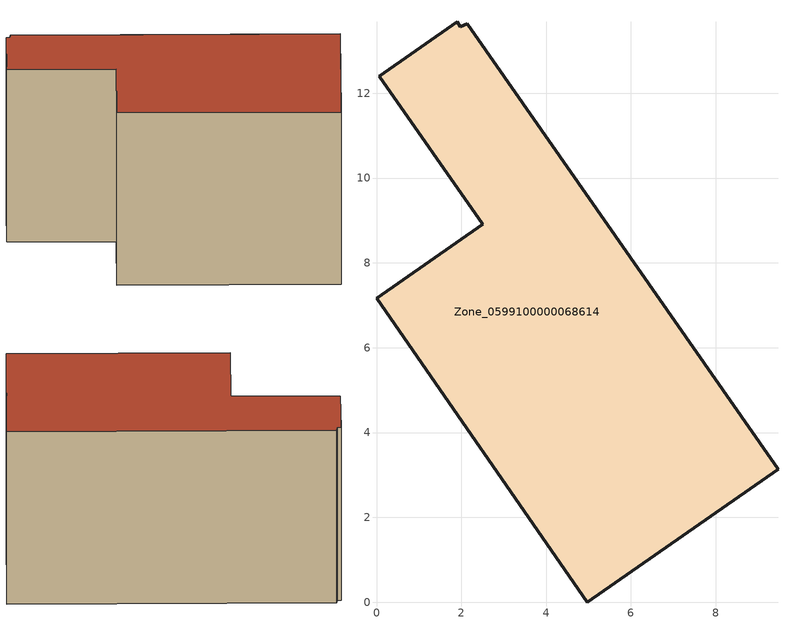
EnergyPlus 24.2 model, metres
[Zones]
Zone_0599100000068614
 floor ground (C_G): 1.98,13.56 2.14,13.64 9.47,3.13 4.97,0 0,7.17 2.5,8.91 0.07,12.4 1.9,13.68 z0
 wall outside (C_F): 4.97,0 9.47,3.13 2.14,13.64 1.98,13.56 1.9,13.68 0.07,12.4 2.5,8.91 0,7.17 4.97,0 z0:8.04
 roof outside (C_R): 1.98,13.56 1.9,13.68 0.07,12.4 2.5,8.91 0,7.17 4.97,0 9.47,3.13 2.14,13.64 z8.04
[BUILDING]
Pand.0599100000068614: North Axis=0; Terrain=City; Loads Convergence Tolerance Value=0.04; Temperature Convergence Tolerance Value=0.4; Solar Distribution=FullExterior; Maximum Number of Warmup Days=25; Minimum Number of Warmup Days=1
[Site:Location]
Rotterdam.The.Hague.AP_ZH_NLD Design_Conditions: Latitude=51.96; Longitude=4.45; Time Zone=1; Elevation=-4.5
[SITE:GROUNDTEMPERATURE:BUILDINGSURFACE]
18, 18, 18, 18, 18, 18, 18, 18, 18, 18, 18, 18
[MATERIAL] Thermal Absorptance=0.9; Solar Absorptance=0.7; Visible Absorptance=0.7
Name | Roughness | Thickness | Conductivity | Density | Specific Heat
G.TI.1975-1991 | MediumSmooth | 0.15 | 0.288461 | 540 | 1210
F.TI.1975-1991 | Rough | 0.3 | 0.230769 | 1920 | 840
R.TI.1975-1991 | MediumRough | 0.2 | 0.153846 | 1500 | 1000
[CONSTRUCTION]
C_G: G.TI.1975-1991
C_F: F.TI.1975-1991
C_R: R.TI.1975-1991
[ZONE]
Zone_0599100000068614: Type=1; Multiplier=1; Ceiling Height=Autocalculate; Volume=Autocalculate; Floor Area=autocalculate; Part of Total Floor Area=Yes
[ZONEINFILTRATION:DESIGNFLOWRATE]
Infil_Zone_0599100000068614: Zone or ZoneList or Space or SpaceList=Zone_0599100000068614; Schedule=AlwaysOn; Design Flow Rate Calculation Method=Flow/Area; Flow Rate per Floor Area=0.003; Constant Term Coefficient=1; Temperature Term Coefficient=0; Velocity Term Coefficient=0; Velocity Squared Term Coefficient=0
[HVACTEMPLATE:ZONE:IDEALLOADSAIRSYSTEM]
Zone_0599100000068614: Maximum Heating Supply Air Temperature=50; Minimum Cooling Supply Air Temperature=13; Maximum Heating Supply Air Humidity Ratio=0.0156; Minimum Cooling Supply Air Humidity Ratio=0.0077; Heating Limit=NoLimit; Cooling Limit=NoLimit; Dehumidification Control Type=ConstantSensibleHeatRatio; Cooling Sensible Heat Ratio=0.7; Dehumidification Setpoint=60; Humidification Control Type=None; Humidification Setpoint=30; Outdoor Air Method=None; Outdoor Air Flow Rate per Person=0.00944; Outdoor Air Flow Rate per Zone Floor Area=0; Outdoor Air Flow Rate per Zone=0; Demand Controlled Ventilation Type=None; Outdoor Air Economizer Type=NoEconomizer; Heat Recovery Type=None; Sensible Heat Recovery Effectiveness=0.7; Latent Heat Recovery Effectiveness=0.65
[ZONECONTROL:THERMOSTAT]
ThermostatControl_Zone_0599100000068614: Zone or ZoneList=Zone_0599100000068614; Control Type Schedule=DualSetpointControlType; Control 1=Thermostat_Zone_0599100000068614; Temperature Difference Between Cutout And Setpoint=0
[THERMOSTATSETPOINT:DUALSETPOINT]
Thermostat_Zone_0599100000068614: Heating Setpoint Temperature Schedule=HeatingSetpoint_Zone_0599100000068614; Cooling Setpoint Temperature Schedule=CoolingSetpoint_Zone_0599100000068614
[SCHEDULE:COMPACT]
HeatingSetpoint_Zone_0599100000068614: Through: 12/31, For: AllDays, Until: 24:00, 21
CoolingSetpoint_Zone_0599100000068614: Through: 12/31, For: AllDays, Until: 24:00, 24
DualSetpointControlType: Through: 12/31, For: AllDays, Until: 24:00, 4
AlwaysOn: Through: 12/31, For: AllDays, Until: 24:00, 1
